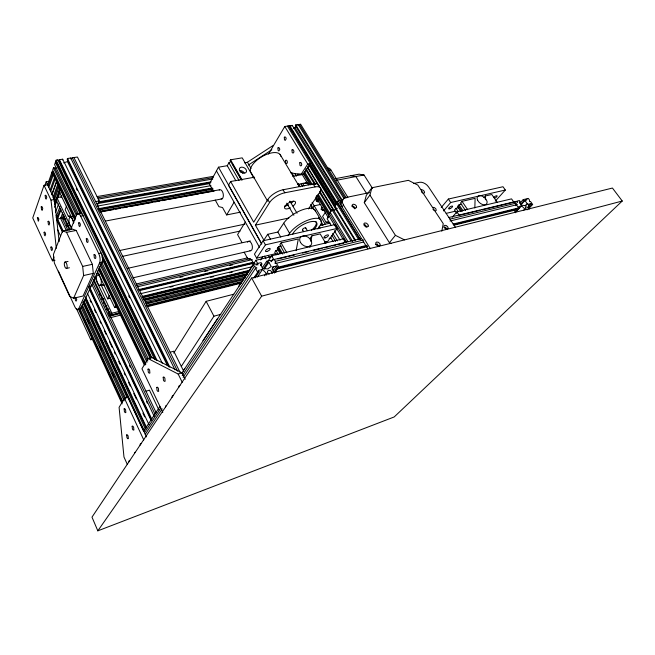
<?xml version="1.0" encoding="UTF-8"?>
<svg xmlns="http://www.w3.org/2000/svg" width="655" height="655" viewBox="0 0 655 655"><rect width="100%" height="100%" fill="white"/><g stroke="black" fill="none" stroke-linecap="round" stroke-linejoin="round"><path stroke-width="0.98" d="M485.404 199.775L485.47 195.951L491.799 194.502L497.432 202.624M474.842 207.995L475.104 198.334L462.021 201.339L460.514 203.091L465.582 210.599M75.112 297.558L75.407 300.293L76.086 301.161L76.766 299.638L75.677 297.28M129.002 461.791L129.158 460.637L129.813 460.563M134.48 453.579L134.652 452.4L135.323 452.318M140.129 445.122L140.309 443.918L140.997 443.828M165.453 407.205L165.666 405.887L166.435 405.732M172.069 397.298L172.29 395.956L173.084 395.784M178.897 387.072L179.126 385.697L179.945 385.508M309.897 247.344L310.233 245.42M310.896 241.58L311.903 235.808L320.18 233.909L325.879 243.464M310.233 239.615L310.568 237.691L311.903 235.808M296.142 250.611L298.312 238.928L281.118 242.882L279.824 244.79L284.565 253.059M441.814 231.199L443.255 223.658L417.808 185.095L408.401 180.33L371.934 187.748L366.309 195.354L364.286 202.682L389.406 242.702L391.199 243.594M364.286 202.682L369.936 195.092L371.934 187.748M47.545 184.743L44.032 185.316L32.75 217.935L52.441 260.813L55.012 260.272M44.835 185.668L46.161 181.828L49.059 181.361M47.594 184.612L52.31 171.143L75.333 219.114M77.274 214.611L54.643 167.672L53.456 167.852L52.687 170.046L75.661 217.869M156.209 360.217L59.146 160.491L57.796 159.918L56.15 160.164L55.757 161.286L56.559 162.227L55.364 162.399L54.586 164.626L78.567 214.308M48.233 185.954L52.572 173.591M48.871 187.297L53.219 174.942M59.146 160.491L59.433 159.681L62.708 159.198L162.26 363.148M529.125 208.167L532.646 204.466L530.484 201.429L529.559 201.65L529.412 199.914L528.339 198.399L527.062 198.711L526.563 200.119L525.785 199.014L523.222 199.628L519.742 203.361M50.148 189.983L54.521 177.652M50.64 191.686L55.372 178.414M62.421 160.008L62.708 159.198M51.671 194.854L56.42 181.615M52.31 193.921L56.731 181.607M52.949 197.564L57.73 184.35M174.975 369.788L70.691 158.019L67.449 158.502L67.154 159.312L168.933 366.874M53.595 198.923L58.573 185.103M167.516 365.793L67.449 161.564L68.038 159.943M53.898 201.216L59.048 187.093M70.691 158.019L70.396 158.829L72.304 157.781L77.429 157.028L99.216 200.946L97.341 205.408M54.733 202.837L59.908 188.722M61.676 196.811L56.87 197.63L56.027 199.922L70.003 229.348M60.006 189.09L59.146 191.432L73.958 222.389M54.75 204.417L60.628 188.411M54.521 207.283L56.944 200.692M57.984 197.875L60.063 192.226M55.446 212.392L58.59 203.934M61.038 197.351L61.734 195.477M59.998 206.489L56.838 214.955L57.853 217.116M57.067 218.049L60.596 208.667M61.054 209.633L57.517 219.016L60.628 218.442L62.765 212.826M66.523 206.202L65.181 209.706L68.308 216.256L72.009 216.6M60.841 217.706L62.184 218.156L63.609 214.414M64.444 216.003L63.732 217.878L62.184 218.156M62.593 230.904L53.423 254.468L54.39 263.122L69.667 296.363L73.606 298.23L83.062 296.011L93.297 273.372L92.38 264.317L76.209 230.454L72.206 229.062L62.593 230.904L66.548 232.32L76.209 230.454M52.441 260.813L53.931 256.997M70.552 229.815L76.529 214.824A6.632 2.718 78.6 0 1 80.622 216.134L83.046 215.683A6.615 2.735 78.6 0 0 79.435 213.546M73.606 298.23L83.611 275.526L82.661 266.413L66.548 232.32M58.41 271.064L74.85 306.818A6.329 2.497 76.8 0 0 78.747 308.726L99.617 262.778A6.738 2.825 77.7 0 0 98.7 253.534L80.622 216.134M79.288 308.98A6.321 2.505 76.8 0 0 81.064 308.161L102.057 262.246A6.73 2.833 77.7 0 0 101.14 253.026L98.7 253.534M103.58 303.224L103.908 302.553M104.464 285.465L100.968 284.712L107.715 298.86L109.311 295.601M76.406 308.546L90.775 339.773L91.716 337.857M93.935 279.742L110.834 315.325L111.89 313.237L118.751 311.526M97.145 270.851L114.723 307.604L115.804 305.467M227.457 165.682L218.459 167.197L209.403 183.891L213.415 191.113M253.944 178.095L242.211 157.855L230.56 159.779L230.151 160.524L230.994 161.4L228.914 162.751L227.285 165.715L235.849 180.747M254.631 177.186L230.634 181.5L228.513 185.25L261.705 244.012M215.241 200.037L218.917 206.669L222.544 207.545L226.655 214.938L234.097 202.215M268.501 154.023L284.794 126.489L288.659 125.916L289.428 126.464L336.998 203.992M146.499 436.918L128.028 397.2L124.466 398.297L119.095 407.353L123.975 457.002L127.275 464.321M185.168 379.278L182 372.892L151.755 357.483L148.022 358.539L141.955 368.781L162.8 412.429M289.428 126.464L289.862 125.744L292.277 125.383L338.84 201.044M291.843 126.112L292.277 125.383M343.883 198.399L298.172 124.516L295.773 124.868L295.339 125.596L341.525 200.463M293.383 128.184L294.906 127.627L295.773 126.186M298.172 124.516L297.73 125.244L300.555 124.163L346.266 197.892M361.568 238.469L272.406 259.888L271.293 261.73L270.507 260.338L266.691 261.255L262.123 268.051M245.273 222.061L237.585 234.596L241.801 242.194M319.075 186.184A12.494 5.175 -31.2 0 0 313.196 183.973L283.026 189.77A12.748 5.404 -30.5 0 0 267.797 199.578L253.706 222.184L230.634 181.5M173.739 353.086L206.153 301.325L233.827 294.201M315.473 211.598A18.921 7.5 -30.6 0 0 302.201 209.895A18.921 7.5 -30.6 0 0 283.713 223.191L277.851 232.058L267.674 234.31L263.883 240.131L255.393 225.148L269.549 202.6A12.772 5.371 -30.4 0 1 284.81 192.783L314.981 186.912A12.51 5.142 -31.2 0 1 319.566 192.627L308.456 208.953M300.948 174.598L307.752 164.045L310.404 163.578L303.584 174.115L300.948 174.598L290.894 172.846M181.312 366.35L213.931 316.193L220.825 314.343M324.749 242.08L327.713 241.376L337.202 228.439L334.877 224.608L263.13 240.77L254.435 254.14L256.686 258.168L276.41 253.501M256.686 258.168L265.439 244.839L337.202 228.439M183.629 370.132L184.735 368.446M202.96 340.747L217.665 318.379M238.69 286.415L255.884 260.272L272.627 256.293M159.984 406.354L143.609 431.244L83.431 301.808M181.918 373.023L253.354 264.464L255.294 263.998L258.021 264.931L257.235 263.531L261.108 262.598L261.885 263.998L260.747 265.693M144.436 432.767L160.794 408.024M182.221 375.602L254.427 266.397L253.354 264.464M256.113 265.226L257.235 263.531M260.592 259.929L262.753 256.67M145.197 434.396L162.162 408.843M183.097 377.337L255.499 268.329L256.916 267.985L254.427 266.397M251.651 278.015L91.987 517.139L97.824 530.837L394.187 416.957L622.25 201.019L612.433 188.042L251.651 278.015L261.656 296.166L97.824 530.837M253.673 278.154L257.652 272.218L259.077 271.866L258.291 270.458L262.524 269.418L266.29 273.291L266.675 275.133M255.082 277.802L259.077 271.866M257.39 277.024L262.524 269.418M267.739 261.558L271.637 255.777L343.441 238.739L345.807 242.628M263.466 268.583L267.477 262.647L268.861 262.311L271.219 266.487L267.821 268.91L262.835 268.542L260.485 264.333L261.885 263.998M278.842 249.792L275.992 250.464L274.732 252.339L276.132 254.803M281.413 246.026L278.539 246.689L277.261 248.581L280.086 253.526M264.276 269.09L268.861 262.311M287.987 235.734L289.608 233.336A19.011 7.328 -30.5 0 1 312.32 218.795A19.011 7.328 -30.5 0 1 319.501 226.638L317.814 229.004M271.26 261.574L272.406 259.888M264.555 275.829L266.29 273.291M312.812 207.815L314.187 205.809L320.713 204.45M317.88 200.422L318.813 199.063M271.956 269.205L273.692 266.675M272.979 271.031L276.459 265.995L277.245 267.387L273.749 272.439M274.551 272.914L278.621 267.052L276.459 263.236M325.797 211.893L322.571 216.469L326.059 222.25L329.727 222.512M328.294 214.742L330.595 212.457M352.775 241.638L333.108 209.403L331.905 209.657L330.095 212.204L348.083 241.801M359.677 239.018L337.603 203.083L336.4 203.328L334.558 205.924L355.477 240.115M337.603 203.083L337.325 202.035L338.25 200.725L339.83 200.397L341.779 202.731M329.039 215.962L327.082 218.704L331.233 225.574M340.723 201.019L341.402 200.07L342.966 199.742M369.567 192.619L345.635 197.573A7.901 5.33 35.7 0 0 343.425 205.023L342.057 206.923A7.885 5.33 35.7 0 1 342.852 200.004M325.027 243.169L326.223 241.539M389.406 242.702L395.399 235.341L369.936 195.092M441.241 207.488L448.356 199.046L503.015 186.732L505.333 190.032L495.27 201.183M443.533 210.935L450.681 202.518L505.333 190.032M458.811 207.651L456.019 208.306L454.537 210.026L456.764 213.35M461.824 204.18L459.008 204.835L457.509 206.571L460.874 211.565M452.318 217.149L456.928 211.827L511.539 198.874L513.88 202.207M483.939 197.687L485.47 195.951M454.03 225.197L514.633 210.198L515.821 208.929M520.512 204.458L524 200.733L524.933 200.512L527.283 203.828L525.187 206.055M520.75 204.974L524.933 200.512M525.662 200.193L527.062 198.711M515.1 211.647L518.596 207.93L516.435 204.851M515.354 212.154L519.538 207.692L518.752 206.571L521.585 205.875L524.892 208.994L523.484 210.484M515.297 212.572L521.585 205.875M528.126 206.554L530.935 203.59L531.721 204.696L532.646 204.466M528.904 207.651L531.721 204.696M435.395 211.147L436.246 210.304L435.862 208.847L434.47 207.619L432.889 207.34M337.317 208.339L336.04 209.559L333.346 210.132M423.711 193.446L424.571 192.636L424.203 191.211L422.827 189.999L421.247 189.713M527.283 203.828L525.269 205.629L521.667 205.203L519.309 201.871L520.25 201.642L519.472 200.528L516.877 201.15L517.663 202.264L515.575 201.47L448.831 217.501M246.886 162.571L272.873 145.647M248.327 165.052L271.833 149.758M63.625 162.89L67.449 161.564M145.975 391.215L149.446 390.159L158.87 409.94M148.022 358.539L178.168 374.046L182 372.892M170.144 352.243L173.763 351.211L183.744 371.319M261.656 296.166L622.25 201.019M90.775 339.773L92.683 339.274M110.548 317.65L121.241 314.957M108.599 314.891L110.58 314.4M146.237 305.476L242.293 281.453M110.138 315.292L120.029 312.812M146.745 306.114L241.736 282.305M110.834 315.325L120.626 312.869M109.573 316.209L120.569 313.45M147.26 306.745L241.179 283.156M108.009 312.312L109.999 311.813M145.705 302.946L244.88 278.31M148.325 302.856L151.305 302.111M156.258 300.882L159.23 300.137M164.184 298.909L167.164 298.164M185.005 293.727L187.977 292.99M192.93 291.753L195.902 291.017M200.864 289.78L203.836 289.043M108.509 313.344L110.49 312.853M146.221 303.953L243.48 279.718M143.944 299.491L158.813 295.839M163.766 294.619L166.738 293.89M171.692 292.67L177.644 291.205M179.626 290.722L201.429 285.359M206.382 284.139L209.363 283.41M214.316 282.19L244.053 274.879M106.208 309.176L108.198 308.693M143.912 299.9L247.082 274.502M277.245 267.387L366.874 245.306M453.145 224.051L519.538 207.692M114.723 307.604L116.696 307.113M106.773 309.799L108.755 309.316M144.444 300.514L245.551 275.575M277.966 268.001L367.16 245.977M453.375 224.681L517.794 208.773M277.196 268.959L367.602 246.591M375.552 244.618L377.534 244.127M444.098 227.653L446.08 227.162M145.508 301.726L245.478 276.975M142.684 297.886L248.9 271.899M276.459 265.995L272.308 267.019L273.282 271.555L274.535 272.848M530.935 203.59L528.143 204.27L529.576 207.832M143.371 299.286L247.623 273.675M363.721 242.006L275.084 263.572L275.378 261.329L274.306 259.429M449.993 221.013L517.376 204.614L514.273 201.781M141.996 296.478L250.177 270.122M106.929 305.615L104.947 306.098L105.954 306.868M142.634 296.895L248.777 270.998M78.747 308.726L81.064 308.161M140.62 293.686L252.74 266.593M363.631 239.992L275.378 261.329L275.665 263.236M449.903 219.138L515.354 203.312L515.641 205.703M170.022 287.144L172.994 286.423M191.735 281.92L194.715 281.2M210.673 277.311L213.653 276.59M229.52 272.75L232.492 272.03M101.607 299.057L103.588 298.582M139.269 290.05L254.246 262.565M102.139 299.548L104.129 299.073M138.917 290.746L254.222 263.138M107.715 298.86L110.105 298.287M277.908 258.962L286.767 256.834M288.732 256.359L294.635 254.942M302.512 253.043L308.415 251.626M313.336 250.439L322.186 248.31M324.159 247.836L330.063 246.419M332.028 245.944L335.966 245.003M337.931 244.528L343.834 243.103M460.277 215.102L480.131 210.32M482.113 209.846L512.89 202.444M179.896 277.319L182.884 276.615M204.786 271.424L207.774 270.712M229.676 265.521L232.664 264.817M138.623 289.625L252.674 262.401M136.748 285.416L250.292 258.659M446.211 213.366L455.094 211.262M137.255 286.849L252.257 259.626M329.154 238.322L331.021 237.888M136.068 284.033L247.598 257.857M100.002 285.416A5.322 2.219 77.2 0 0 100.248 277.343A5.322 2.219 77.2 0 0 96.432 277.892A5.322 2.219 77.2 0 0 100.002 285.416L103.989 284.499M132.85 277.851L250.308 250.816M88.859 286.464L91.233 285.924M127.676 268.337L250.316 240.942M320.115 225.353L330.087 223.126M83.611 275.526L93.297 273.372M326.059 222.25L327.795 221.865M66.417 268.419A3.259 1.277 77.6 0 0 66.474 263.425A3.259 1.277 77.6 0 0 64.296 263.842A3.259 1.277 77.6 0 0 66.417 268.419L69.405 267.772M122.305 256.4L240.082 231.084M82.661 266.413L92.38 264.317M99.617 262.778L102.057 262.246M255.393 225.148L288.83 218.025M65.033 262.041L68.038 261.41M119.988 250.456L244.88 224.125M413.436 183.547L419.413 182.311A7.483 4.741 37.6 0 1 428.583 186.962L455.462 227.4M226.655 214.938L240.524 212.138M336.408 180.305L364.008 174.983L372.589 188.476M105.52 221.054L222.135 198.858M297.534 184.505L307.588 182.589M335.335 178.7L358.989 174.173L364.008 174.983M66.401 225.443L68.407 225.066M67.031 226.221L69.029 225.836M66.155 223.699L68.169 223.322M99.928 211.229L213.571 190.376M70.159 217.247L72.165 216.879M100.248 211.712L219.572 189.778M292.769 176.318L301.799 174.664M63.371 218.811L65.377 218.442M100.551 211.966L113.61 209.567M115.624 209.191L120.643 208.265M122.657 207.897L127.684 206.972M129.69 206.603L152.803 202.354M154.809 201.977L159.836 201.06M161.842 200.684L166.869 199.759M168.884 199.39L199.03 193.847M201.036 193.471L214.103 191.072M347.887 197.343L330.906 169.997L329.17 170.316A5.608 3.472 79.8 0 0 328.392 169.309M64.01 219.556L66.024 219.188M98.668 208.658L212.269 188.01M98.373 209.363L212.908 188.501M99.298 209.944L212.916 189.189M68.308 216.256L70.658 215.823M97.398 206.088L210.959 185.652M97.145 203.705L209.895 183.58M95.679 201.576L99.216 200.946M98.586 201.83L211.074 181.869M98.291 202.534L210.714 182.54M97.701 197.835L213.145 177.652M98.332 199.104L212.785 178.995M97.079 196.566L213.497 176.31M44.032 185.316L51.008 200.078L54.529 199.472L59.13 241.605M244.462 162.825L247.467 162.317L251.037 168.466M54.365 168.466L57.026 168.065M301.889 174.066L297.198 174.361L302.119 174.402M305.336 183.015L307.326 183.056M308.579 183.449L302.602 183.326L304.157 185.922M350.867 175.728L355.861 176.555L366.587 193.536M351.768 206.112L353.479 206.399L354.904 207.676M96.588 273.626L99.593 274.216M395.399 235.341L404.454 239.853M527.078 209.846L525.834 208.765L525.408 207.479L526.055 206.743L528.642 208.069L529.068 209.346M421.37 191.817L422.737 193.028M432.971 209.42L434.355 210.64M444.786 227.326L446.186 228.562M365.081 225.083L366.522 226.376M376.903 244.119L378.361 245.428M269.148 274.289L267.69 272.947L267.469 271.301L268.607 270.319L270.441 270.564L271.89 271.907L272.112 273.544M523.222 199.628L524 200.733M462.021 201.339L467.678 209.69M459.008 204.835L462.938 210.664M458.263 205.703L462.184 211.532M456.019 208.306L458.254 211.631M448.356 199.046L450.681 202.518M456.928 211.827L459.286 215.339M353.282 206.251L354.904 208.855M364.614 224.501L366.235 227.105M299.36 124.344L345.079 198.146M295.773 124.868L342.344 200.299M341.402 200.07L342.459 201.781M343.425 205.023L370.353 248.703M294.906 127.627L341.411 202.968M338.25 200.725L367.84 248.826M337.325 202.035L360.496 239.755M289.862 125.744L337.489 203.304M336.4 203.328L358.465 239.304M288.659 125.916L336.809 204.434M287.447 126.096L335.909 205.211M309.283 163.75L334.918 205.637M309.528 164.561L336.195 208.134M308.652 164.724L355.149 240.811M284.794 126.489L307.752 164.045M307.392 166.657L333.96 210.198M307.662 167.942L318.273 185.34M320.393 188.82L333.657 210.566M331.905 209.657L351.039 241.056M306.016 168.597L315.579 184.292M319.828 191.276L331.512 210.468M305.672 169.629L314.695 184.464M319.476 192.324L331.16 211.532M313.196 183.973L314.981 186.912M304.428 171.544L312.361 184.62M318.183 194.207L329.833 213.383M329.195 213.473L346.61 242.178M303.805 172.494L311.199 184.694M317.544 195.149L329.162 214.308M303.281 173.616L310.175 184.98M316.529 195.477L343.122 239.19M344.096 240.803L345.201 242.637M301.726 173.731L308.497 184.923M315.792 196.975L328.433 217.853M334.353 230.724L340.06 240.172M332.74 233.336L337.3 240.901M294.734 173.485L296.314 176.113M301.046 183.973L302.618 186.593M312.083 202.321L325.158 224.051M331.946 235.333L335.606 241.417M314.736 209.764L320.737 219.752M291.86 172.92L293.956 176.408M298.148 183.392L300.236 186.88M310.716 204.327L313.851 209.551M318.535 217.354L319.575 219.089M320.623 220.825L323.218 225.156M330.513 237.298L333.108 241.63M280.037 154.392L299.368 186.609M319.067 226.605L320.041 228.235M289.895 201.142L297.043 213.235M305.721 227.924L307.252 230.519M283.026 189.77L284.81 192.783M286.743 203.165L293.874 215.266M302.528 229.962L303.543 231.69M283.713 223.191L289.608 233.336M267.797 199.578L269.549 202.6M267.576 201.052L251.323 173.035A17.169 7.844 -30.7 0 1 262.254 156.496A17.169 7.844 -30.7 0 1 280.848 156.283M277.851 232.058L280.749 237.094M281.118 242.882L286.825 252.822M230.56 159.779L242.162 180.019M232.517 164.053L241.146 179.118M230.151 160.524L241.335 180.051M278.539 246.689L282.796 254.124M277.9 247.639L281.208 253.411M228.914 162.751L239.05 180.485M267.674 234.31L270.572 239.386M275.992 250.464L278.342 254.582M263.13 240.77L265.439 244.839M271.637 255.777L273.978 259.912M218.459 167.197L261.738 243.807M268.288 255.385L269.295 257.169M216.461 170.881L259.47 247.287M264.473 256.171L265.971 258.84M266.691 261.255L267.477 262.647M255.884 260.272L257.841 263.785M253.812 263.801L251.405 259.478L247.524 258.299L244.143 252.2M255.499 268.329L257.652 272.218M206.153 301.325L213.931 316.193M73.917 157.544L180.125 372.449M72.304 157.781L177.554 371.115M178.168 374.046L182.229 382.283M67.449 158.502L169.858 367.201M76.299 188.468L77.192 190.31M128.691 295.888L129.592 297.722M59.433 159.681L157.134 360.577M57.796 159.918L154.547 359.235M56.15 160.164L151.952 357.884M57.001 163.144L61.906 173.272M64.141 177.882L71.722 193.536M73.949 198.137L81.081 212.867M104.718 261.673L113.634 280.086M114.527 281.928L124.778 303.109M125.67 304.952L134.586 323.365M135.479 325.207L141.275 337.178M142.168 339.02L151.092 357.433M55.757 161.286L81.105 213.661M102.008 256.842L150.937 357.908M55.364 162.399L80.221 213.808M102.417 259.707L150.363 358.858M101.656 262.156L148.276 358.752M100.78 263.4L147.809 360.97M53.456 167.852L76.52 215.757M100.018 264.587L147.023 362.248M99.077 266.618L145.909 364.106M98.799 268.01L145.287 364.884M51.925 172.232L74.907 220.17M98.586 269.565L144.288 364.884M56.87 197.63L71.78 228.947M94.484 276.672L111.89 313.237M63.486 217.362L69.602 230.257M93.198 279.988L156.242 412.863M46.161 181.828L54.529 199.472M61.938 217.648L68.055 230.56M92.511 282.19L154.965 414.05M60.391 217.935L66.499 230.855M91.815 284.401L154.236 416.416M129.428 365.343L130.304 367.193M146.433 401.327L147.301 403.169M55.97 215.732L63.388 231.461M89.981 287.905L151.886 419.315M56.133 217.37L62.667 231.248M89.227 287.66L151.501 419.904M56.461 219.319L62.536 232.23M89.44 289.412L151.068 420.371M57.476 229.455L60.514 235.931M87.385 293.26L148.931 424.571M90.103 300.408L90.971 302.25M94.435 309.643L95.728 312.419M99.986 321.384L100.854 323.226M104.317 330.619L106.044 334.32M109.508 341.714L112.103 347.256M114.347 352.161L115.215 354.003M118.678 361.396L119.971 364.172M124.229 373.129L125.089 374.979M128.552 382.373L130.288 386.065M133.751 393.459L136.346 399.001M142.913 413.149L144.649 416.85M85.502 296.797L146.548 427.494M85.625 298.393L146.155 428.083M85.027 299.572L145.345 428.968M83.856 300.882L144.141 430.433M83.914 301.906L90.816 316.742M91.675 318.592L94.697 325.077M98.144 332.494L103.318 343.613M104.178 345.463L108.484 354.732M109.352 356.59L112.365 363.075M114.519 367.709L120.987 381.611M121.846 383.462L124.868 389.954M127.021 394.58L127.889 396.439M82.751 302.192L127.135 397.732M82.334 304.952L125.703 398.469M124.466 398.297L143.772 439.972M81.588 305.852L124.933 399.444M87.279 319.476L88.998 323.177M99.716 346.331L101.427 350.032M112.144 373.186L113.855 376.895M80.86 307.064L124.188 400.737M80.025 308.873L122.772 401.458M79.353 309.234L122.215 402.129M78.141 308.407L122.149 403.873M514.633 210.198L515.567 212.719M275.493 270.302L276.058 272.005M99.896 294.103L100.133 295.503M51.008 200.078L56.314 248.327M298.557 184.047L298.655 186.053M116.877 307.211A2.145 1.744 24.5 0 1 116.393 306.925M321.073 209.485A1.785 1.228 34.8 0 1 322.915 210.623M324.348 209.993A1.785 1.228 34.8 0 1 321.654 209.403A1.785 1.228 34.8 0 1 322.456 207.496M293.268 201.15A6.247 2.595 -30.6 0 1 291.385 203.156M288.683 204.884A6.247 2.595 -30.6 0 1 284.679 206.022M290.411 207.815A6.263 2.579 -30.6 0 1 284.72 206.726A6.263 2.579 -30.6 0 1 293.334 201.208A6.263 2.579 -30.6 0 1 293.113 206.088M292.621 234.441A13.943 5.371 -30.5 0 1 310.282 221.791A13.943 5.371 -30.5 0 1 313.753 229.676M315.857 221.472A13.935 5.387 -30.5 0 1 311.379 230.314M302.995 230.093A1.899 0.737 -30.5 0 1 302.782 229.078A1.899 0.737 -30.5 0 1 305.017 227.809A1.899 0.737 -30.5 0 1 305.615 228.611M289.977 201.331A1.875 0.778 -30.6 0 1 289.805 201.855M240.139 171.88A2.071 1.441 30.1 0 1 242.743 173.182M239.353 170.521A3.84 2.677 30.1 0 1 244.2 172.92M247.475 242.186A4.814 2.628 77.2 0 1 252.077 244.97A4.814 2.628 77.2 0 1 249.915 250.693M219.196 190.065A4.7 2.489 79.2 0 1 223.175 193.7A4.7 2.489 79.2 0 1 221.062 198.94M322.514 225.214A15.36 9.383 78.1 0 1 320.844 224.378M311.444 208.814A15.384 9.375 78.1 0 1 311.592 205.031M327.402 168.007A5.6 3.472 79.8 0 1 330.906 169.997M71.788 227.342A5.183 2.096 78.6 0 1 69.029 221.537A5.183 2.096 78.6 0 1 70.732 217.263A5.183 2.096 78.6 0 1 73.491 223.06M316.226 200.848A1.777 1.22 34.3 0 1 317.642 201.904M318.805 201.453A1.777 1.22 34.3 0 1 316.25 200.471A1.777 1.22 34.3 0 1 317.176 198.768M493.641 197.482A2.301 0.712 -33.7 0 1 496.253 195.796A2.301 0.712 -33.7 0 1 496.891 196.533A2.301 0.712 -33.7 0 1 494.386 198.35M37.376 217.787L38.309 221.243L38.882 219.613L38.498 218.18L37.875 217.427L37.376 217.787M41.224 206.849L41.535 209.584L42.166 210.337L42.755 208.667L42.37 207.217L41.732 206.464L41.224 206.849M45.179 195.599L45.49 198.383L46.137 199.136L46.742 197.425L46.341 195.951L45.694 195.198L45.179 195.599M44.098 232.353L44.401 235.055L45.031 235.833L45.629 234.22L45.236 232.779L44.605 232.001L44.098 232.353M48.061 221.529L48.372 224.272L49.019 225.05L49.624 223.396L49.231 221.939L48.585 221.161L48.061 221.529M50.91 247.123L51.213 249.833L51.86 250.628L52.474 249.039L52.081 247.59L51.434 246.796L50.91 247.123M78.706 222.929L79.009 225.836L79.73 226.663L80.442 224.911L80.016 223.363L79.304 222.536L78.706 222.929M86.304 238.731L86.607 241.654L87.336 242.497L87.942 242.137L88.073 240.778L87.647 239.214L86.91 238.363L86.304 238.731M94.025 254.787L94.32 257.718L95.065 258.594L95.687 258.25L95.826 256.883L95.393 255.311L94.647 254.443L94.025 254.787M124.139 408.843L124.409 411.643L125.179 412.666L125.842 412.535L125.572 409.727L124.802 408.704L124.139 408.843M126.669 434.912L126.939 437.671L127.7 438.719L128.364 438.621L128.093 435.853L127.324 434.814L126.669 434.912M132.163 426.241L132.425 429.05L133.211 430.098L133.89 429.991L133.62 427.175L132.834 426.127L132.163 426.241M148.03 369.174L148.3 372.179L149.152 373.227L149.889 373.031L149.618 370.01L148.767 368.97L148.03 369.174M156.774 387.375L157.036 390.396L157.904 391.469L158.657 391.297L158.395 388.268L157.528 387.195L156.774 387.375M163.201 377.231L163.463 380.309L164.348 381.39L165.125 381.202L164.864 378.115L163.971 377.034L163.201 377.231M277.957 147.924L278.088 150.38L278.85 150.994L279.8 149.414L279.431 148.136L278.662 147.522L277.957 147.924M284.319 137.288L284.45 139.777L285.228 140.391L286.202 138.77L285.826 137.484L285.04 136.87L284.319 137.288M285.514 160.5L285.637 162.964L286.415 163.594L287.136 163.21L287.389 162.022L287.013 160.745L286.235 160.115L285.514 160.5M292.007 149.954L292.138 152.451L292.924 153.082L293.661 152.672L293.923 151.469L293.538 150.175L292.752 149.545L292.007 149.954M299.802 162.784L299.924 165.289L300.727 165.936L301.48 165.543L301.742 164.339L301.357 163.03L300.555 162.383L299.802 162.784M448.126 228.284L447.291 229.16L445.695 228.89L444.286 227.645L443.885 226.155L444.737 225.287L446.325 225.557L447.725 226.794L448.126 228.284M380.178 245.191L379.196 246.133L377.468 245.871L376.003 244.552L375.659 242.956L376.641 242.023L378.369 242.285L379.826 243.603L380.178 245.191M368.282 226.081L367.299 226.982L365.572 226.704L364.123 225.402L363.795 223.846L364.786 222.946L366.505 223.224L367.954 224.518L368.282 226.081M356.607 207.316L355.616 208.192L353.897 207.897L352.464 206.62L352.153 205.097L353.151 204.221L354.863 204.516L356.287 205.793L356.607 207.316M239.787 170.718A3.856 2.677 30.2 0 0 246.01 172.453A3.856 2.677 30.2 0 0 243.038 167.32A3.856 2.677 30.2 0 0 239.787 170.718M266.806 251.495A2.685 1.04 -29.5 0 0 270.204 248.785A2.685 1.04 -29.5 0 0 266.454 249.653A2.685 1.04 -29.5 0 0 266.806 251.495M325.142 237.888A2.571 0.95 -30.8 0 0 328.482 235.26A2.571 0.95 -30.8 0 0 325.044 236.054A2.571 0.95 -30.8 0 0 325.142 237.888M449.87 208.732A2.366 0.778 -33.1 0 0 452.605 206.227A2.366 0.778 -33.1 0 0 449.33 207.488A2.366 0.778 -33.1 0 0 449.87 208.732M300.473 242.497A6.64 4.741 35.1 0 0 311.002 245.232A6.64 4.741 35.1 0 0 305.558 236.054A6.64 4.741 35.1 0 0 300.473 242.497M477.47 199.971A5.846 3.578 39.5 0 0 486.157 204.368A5.846 3.578 39.5 0 0 482.694 196.361A5.846 3.578 39.5 0 0 477.47 199.971"/></g></svg>
